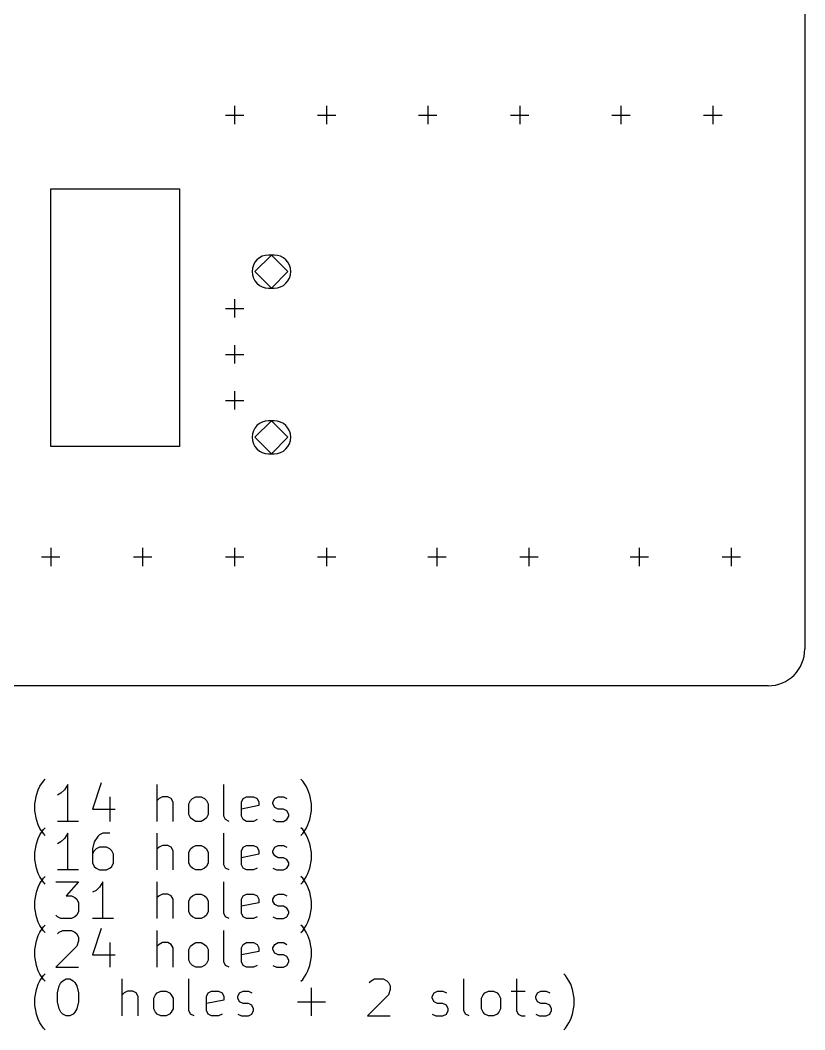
# Model space of a CAD drawing. Extents: x 127 to 206, y -141 to -31.
# Drawn here: x 163.3 to 206, y -140.7 to -85.8 of the extents above; entities that cross this region are included whole.
import ezdxf

# ---------------------------------------------------------------- set-up
doc = ezdxf.new("R2010")
doc.units = 0
doc.layers.add('BLACK', color=7, linetype='CONTINUOUS')

msp = doc.modelspace()

# ---------------------------------------------------------------- linework, layer by layer
at = {"layer": 'BLACK', "linetype": 'CONTINUOUS'}
for p, q in [((206, -33), (206, -120)), ((174.5, -91), (175.5, -91)), ((175, -90.5), (175, -91.5)), ((179.5, -91), (180.5, -91)), ((180, -90.5), (180, -91.5)), ((185, -91), (186, -91)), ((185.5, -90.5), (185.5, -91.5)), ((190, -91), (191, -91)), ((190.5, -90.5), (190.5, -91.5)), ((195.5, -91), (196.5, -91)), ((196, -90.5), (196, -91.5)), ((200.5, -91), (201.5, -91)), ((201, -90.5), (201, -91.5)), ((165, -95), (172, -95)), ((165, -109), (165, -95)), ((172, -95), (172, -109)), ((177, -98.6), (176.1, -99.5)), ((177.15, -98.6), (176.85, -98.6)), ((177.9, -99.5), (177, -98.6)), ((176.1, -99.5), (177, -100.4)), ((177, -100.4), (177.9, -99.5)), ((176.85, -100.4), (177.15, -100.4)), ((175, -101), (175, -102)), ((174.5, -101.5), (175.5, -101.5)), ((175, -103.5), (175, -104.5)), ((174.5, -104), (175.5, -104)), ((175, -106), (175, -107)), ((174.5, -106.5), (175.5, -106.5)), ((177, -107.6), (176.1, -108.5)), ((177.15, -107.6), (176.85, -107.6)), ((177.9, -108.5), (177, -107.6)), ((176.1, -108.5), (177, -109.4)), ((177, -109.4), (177.9, -108.5)), ((172, -109), (165, -109)), ((176.85, -109.4), (177.15, -109.4)), ((165, -114.5), (165, -115.5)), ((170, -114.5), (170, -115.5)), ((175, -114.5), (175, -115.5)), ((180, -114.5), (180, -115.5)), ((186, -114.5), (186, -115.5)), ((191, -114.5), (191, -115.5)), ((197, -114.5), (197, -115.5)), ((202, -114.5), (202, -115.5)), ((164.5, -115), (165.5, -115)), ((169.5, -115), (170.5, -115)), ((174.5, -115), (175.5, -115)), ((179.5, -115), (180.5, -115)), ((185.5, -115), (186.5, -115)), ((190.5, -115), (191.5, -115)), ((196.5, -115), (197.5, -115)), ((201.5, -115), (202.5, -115)), ((204, -122), (131, -122)), ((164.415, -127.46), (164.605, -127.174)), ((164.605, -127.174), (164.701, -127.079)), ((178.701, -127.174), (178.605, -127.079)), ((178.891, -127.46), (178.701, -127.174)), ((164.224, -127.936), (164.32, -127.651)), ((164.32, -127.651), (164.415, -127.46)), ((165.748, -127.651), (165.558, -127.841)), ((165.939, -127.365), (165.748, -127.651)), ((165.939, -129.365), (165.939, -127.365)), ((167.748, -127.27), (167.272, -128.698)), ((170.796, -129.365), (170.796, -127.365)), ((174.415, -129.079), (174.415, -127.365)), ((178.986, -127.651), (178.891, -127.46)), ((179.082, -127.936), (178.986, -127.651)), ((164.129, -128.412), (164.224, -127.936)), ((165.558, -127.841), (165.367, -127.936)), ((168.224, -128.032), (168.224, -129.365)), ((170.891, -128.127), (170.796, -128.222)), ((171.082, -128.032), (170.891, -128.127)), ((171.367, -128.032), (171.082, -128.032)), ((171.558, -128.127), (171.367, -128.032)), ((171.653, -128.317), (171.558, -128.127)), ((171.653, -129.365), (171.653, -128.317)), ((172.51, -128.412), (172.605, -128.222)), ((172.605, -128.222), (172.701, -128.127)), ((172.701, -128.127), (172.891, -128.032)), ((172.891, -128.032), (173.177, -128.032)), ((173.177, -128.032), (173.367, -128.127)), ((173.367, -128.127), (173.463, -128.222)), ((173.463, -128.222), (173.558, -128.412)), ((175.367, -128.317), (175.463, -128.127)), ((175.367, -129.079), (175.367, -128.317)), ((175.463, -128.127), (175.653, -128.032)), ((175.653, -128.032), (176.034, -128.032)), ((176.034, -128.032), (176.224, -128.127)), ((176.224, -128.127), (176.32, -128.317)), ((176.32, -128.317), (176.32, -128.508)), ((177.082, -128.317), (177.177, -128.127)), ((177.082, -128.412), (177.082, -128.317)), ((177.177, -128.127), (177.367, -128.032)), ((177.367, -128.032), (177.653, -128.032)), ((177.653, -128.032), (177.843, -128.127)), ((179.177, -128.412), (179.082, -127.936)), ((164.129, -128.793), (164.129, -128.412)), ((164.224, -129.27), (164.129, -128.793)), ((167.272, -128.698), (168.51, -128.698)), ((172.51, -128.984), (172.51, -128.412)), ((173.558, -128.412), (173.558, -128.984)), ((176.32, -128.508), (175.367, -128.698)), ((177.177, -128.603), (177.082, -128.412)), ((177.367, -128.698), (177.177, -128.603)), ((177.653, -128.698), (177.367, -128.698)), ((177.843, -128.793), (177.653, -128.698)), ((177.939, -128.984), (177.843, -128.793)), ((179.082, -129.27), (179.177, -128.793)), ((179.177, -128.793), (179.177, -128.412)), ((164.32, -129.555), (164.224, -129.27)), ((166.51, -129.365), (165.367, -129.365)), ((172.605, -129.174), (172.51, -128.984)), ((172.701, -129.27), (172.605, -129.174)), ((172.891, -129.365), (172.701, -129.27)), ((173.177, -129.365), (172.891, -129.365)), ((173.367, -129.27), (173.177, -129.365)), ((173.463, -129.174), (173.367, -129.27)), ((173.558, -128.984), (173.463, -129.174)), ((174.51, -129.27), (174.415, -129.079)), ((174.701, -129.365), (174.51, -129.27)), ((175.463, -129.27), (175.367, -129.079)), ((175.653, -129.365), (175.463, -129.27)), ((176.034, -129.365), (175.653, -129.365)), ((176.224, -129.27), (176.034, -129.365)), ((177.082, -129.27), (177.272, -129.365)), ((177.272, -129.365), (177.653, -129.365)), ((177.653, -129.365), (177.843, -129.27)), ((177.843, -129.27), (177.939, -129.079)), ((177.939, -129.079), (177.939, -128.984)), ((178.986, -129.555), (179.082, -129.27)), ((164.415, -129.746), (164.32, -129.555)), ((164.605, -130.032), (164.415, -129.746)), ((164.415, -130.1), (164.605, -129.814)), ((164.605, -129.814), (164.701, -129.719)), ((178.701, -129.814), (178.605, -129.719)), ((178.701, -130.032), (178.891, -129.746)), ((178.891, -130.1), (178.701, -129.814)), ((178.891, -129.746), (178.986, -129.555)), ((164.224, -130.576), (164.32, -130.291)), ((164.32, -130.291), (164.415, -130.1)), ((164.701, -130.127), (164.605, -130.032)), ((165.558, -130.481), (165.367, -130.576)), ((165.748, -130.291), (165.558, -130.481)), ((165.939, -130.005), (165.748, -130.291)), ((165.939, -132.005), (165.939, -130.005)), ((167.367, -130.481), (167.272, -130.862)), ((167.558, -130.195), (167.367, -130.481)), ((167.653, -130.1), (167.558, -130.195)), ((167.843, -130.005), (167.653, -130.1)), ((168.224, -130.005), (167.843, -130.005)), ((170.796, -132.005), (170.796, -130.005)), ((174.415, -131.719), (174.415, -130.005)), ((178.605, -130.127), (178.701, -130.032)), ((178.986, -130.291), (178.891, -130.1)), ((179.082, -130.576), (178.986, -130.291)), ((164.129, -131.052), (164.224, -130.576)), ((164.129, -131.433), (164.129, -131.052)), ((167.272, -130.862), (167.272, -131.624)), ((167.367, -130.957), (167.272, -131.148)), ((167.463, -130.862), (167.367, -130.957)), ((167.653, -130.767), (167.463, -130.862)), ((168.034, -130.767), (167.653, -130.767)), ((168.224, -130.862), (168.034, -130.767)), ((168.32, -130.957), (168.224, -130.862)), ((168.415, -131.148), (168.32, -130.957)), ((170.891, -130.767), (170.796, -130.862)), ((171.082, -130.672), (170.891, -130.767)), ((171.367, -130.672), (171.082, -130.672)), ((171.558, -130.767), (171.367, -130.672)), ((171.653, -130.957), (171.558, -130.767)), ((171.653, -132.005), (171.653, -130.957)), ((172.51, -131.052), (172.605, -130.862)), ((172.51, -131.624), (172.51, -131.052)), ((172.605, -130.862), (172.701, -130.767)), ((172.701, -130.767), (172.891, -130.672)), ((172.891, -130.672), (173.177, -130.672)), ((173.177, -130.672), (173.367, -130.767)), ((173.367, -130.767), (173.463, -130.862)), ((173.463, -130.862), (173.558, -131.052)), ((173.558, -131.052), (173.558, -131.624)), ((175.367, -130.957), (175.463, -130.767)), ((175.367, -131.719), (175.367, -130.957)), ((175.463, -130.767), (175.653, -130.672)), ((175.653, -130.672), (176.034, -130.672)), ((176.034, -130.672), (176.224, -130.767)), ((176.224, -130.767), (176.32, -130.957)), ((176.32, -130.957), (176.32, -131.148)), ((177.082, -130.957), (177.177, -130.767)), ((177.082, -131.052), (177.082, -130.957)), ((177.177, -131.243), (177.082, -131.052)), ((177.177, -130.767), (177.367, -130.672)), ((177.367, -130.672), (177.653, -130.672)), ((177.653, -130.672), (177.843, -130.767)), ((179.177, -131.052), (179.082, -130.576)), ((179.177, -131.433), (179.177, -131.052)), ((164.224, -131.91), (164.129, -131.433)), ((167.272, -131.624), (167.367, -131.814)), ((168.32, -131.814), (168.415, -131.624)), ((168.415, -131.624), (168.415, -131.148)), ((172.605, -131.814), (172.51, -131.624)), ((173.558, -131.624), (173.463, -131.814)), ((176.32, -131.148), (175.367, -131.338)), ((177.367, -131.338), (177.177, -131.243)), ((177.653, -131.338), (177.367, -131.338)), ((177.843, -131.433), (177.653, -131.338)), ((177.939, -131.624), (177.843, -131.433)), ((177.939, -131.719), (177.939, -131.624)), ((179.082, -131.91), (179.177, -131.433)), ((164.32, -132.195), (164.224, -131.91)), ((166.51, -132.005), (165.367, -132.005)), ((167.367, -131.814), (167.463, -131.91)), ((167.463, -131.91), (167.653, -132.005)), ((167.653, -132.005), (168.034, -132.005)), ((168.034, -132.005), (168.224, -131.91)), ((168.224, -131.91), (168.32, -131.814)), ((172.701, -131.91), (172.605, -131.814)), ((172.891, -132.005), (172.701, -131.91)), ((173.177, -132.005), (172.891, -132.005)), ((173.367, -131.91), (173.177, -132.005)), ((173.463, -131.814), (173.367, -131.91)), ((174.51, -131.91), (174.415, -131.719)), ((174.701, -132.005), (174.51, -131.91)), ((175.463, -131.91), (175.367, -131.719)), ((175.653, -132.005), (175.463, -131.91)), ((176.034, -132.005), (175.653, -132.005)), ((176.224, -131.91), (176.034, -132.005)), ((177.082, -131.91), (177.272, -132.005)), ((177.272, -132.005), (177.653, -132.005)), ((177.653, -132.005), (177.843, -131.91)), ((177.843, -131.91), (177.939, -131.719)), ((178.986, -132.195), (179.082, -131.91)), ((164.415, -132.386), (164.32, -132.195)), ((164.605, -132.672), (164.415, -132.386)), ((164.415, -132.74), (164.605, -132.454)), ((164.605, -132.454), (164.701, -132.359)), ((164.701, -132.767), (164.605, -132.672)), ((165.272, -132.645), (166.51, -132.645)), ((166.51, -132.645), (165.843, -133.407)), ((167.843, -132.645), (167.653, -132.931)), ((167.843, -134.645), (167.843, -132.645)), ((170.796, -134.645), (170.796, -132.645)), ((174.415, -134.359), (174.415, -132.645)), ((178.701, -132.454), (178.605, -132.359)), ((178.605, -132.767), (178.701, -132.672)), ((178.701, -132.672), (178.891, -132.386)), ((178.891, -132.74), (178.701, -132.454)), ((178.891, -132.386), (178.986, -132.195)), ((164.129, -133.692), (164.224, -133.216)), ((164.224, -133.216), (164.32, -132.931)), ((164.32, -132.931), (164.415, -132.74)), ((167.463, -133.121), (167.272, -133.216)), ((167.653, -132.931), (167.463, -133.121)), ((178.986, -132.931), (178.891, -132.74)), ((179.082, -133.216), (178.986, -132.931)), ((179.177, -133.692), (179.082, -133.216)), ((164.129, -134.073), (164.129, -133.692)), ((165.843, -133.407), (166.129, -133.407)), ((166.129, -133.407), (166.32, -133.502)), ((166.32, -133.502), (166.415, -133.597)), ((166.415, -133.597), (166.51, -133.788)), ((166.51, -133.788), (166.51, -134.264)), ((170.891, -133.407), (170.796, -133.502)), ((171.082, -133.312), (170.891, -133.407)), ((171.367, -133.312), (171.082, -133.312)), ((171.558, -133.407), (171.367, -133.312)), ((171.653, -133.597), (171.558, -133.407)), ((171.653, -134.645), (171.653, -133.597)), ((172.51, -133.692), (172.605, -133.502)), ((172.51, -134.264), (172.51, -133.692)), ((172.605, -133.502), (172.701, -133.407)), ((172.701, -133.407), (172.891, -133.312)), ((172.891, -133.312), (173.177, -133.312)), ((173.177, -133.312), (173.367, -133.407)), ((173.367, -133.407), (173.463, -133.502)), ((173.463, -133.502), (173.558, -133.692)), ((173.558, -133.692), (173.558, -134.264)), ((175.367, -133.597), (175.463, -133.407)), ((175.367, -134.359), (175.367, -133.597)), ((176.32, -133.788), (175.367, -133.978)), ((175.463, -133.407), (175.653, -133.312)), ((175.653, -133.312), (176.034, -133.312)), ((176.034, -133.312), (176.224, -133.407)), ((176.224, -133.407), (176.32, -133.597)), ((176.32, -133.597), (176.32, -133.788)), ((177.082, -133.597), (177.177, -133.407)), ((177.082, -133.692), (177.082, -133.597)), ((177.177, -133.883), (177.082, -133.692)), ((177.177, -133.407), (177.367, -133.312)), ((177.367, -133.312), (177.653, -133.312)), ((177.653, -133.312), (177.843, -133.407)), ((179.177, -134.073), (179.177, -133.692)), ((164.224, -134.55), (164.129, -134.073)), ((166.51, -134.264), (166.415, -134.454)), ((172.605, -134.454), (172.51, -134.264)), ((173.558, -134.264), (173.463, -134.454)), ((174.51, -134.55), (174.415, -134.359)), ((175.463, -134.55), (175.367, -134.359)), ((177.367, -133.978), (177.177, -133.883)), ((177.653, -133.978), (177.367, -133.978)), ((177.843, -134.073), (177.653, -133.978)), ((177.939, -134.264), (177.843, -134.073)), ((177.843, -134.55), (177.939, -134.359)), ((177.939, -134.359), (177.939, -134.264)), ((179.082, -134.55), (179.177, -134.073)), ((164.32, -134.835), (164.224, -134.55)), ((164.415, -135.026), (164.32, -134.835)), ((165.367, -134.55), (165.272, -134.454)), ((165.558, -134.645), (165.367, -134.55)), ((166.129, -134.645), (165.558, -134.645)), ((166.32, -134.55), (166.129, -134.645)), ((166.415, -134.454), (166.32, -134.55)), ((168.415, -134.645), (167.272, -134.645)), ((172.701, -134.55), (172.605, -134.454)), ((172.891, -134.645), (172.701, -134.55)), ((173.177, -134.645), (172.891, -134.645)), ((173.367, -134.55), (173.177, -134.645)), ((173.463, -134.454), (173.367, -134.55)), ((174.701, -134.645), (174.51, -134.55)), ((175.653, -134.645), (175.463, -134.55)), ((176.034, -134.645), (175.653, -134.645)), ((176.224, -134.55), (176.034, -134.645)), ((177.082, -134.55), (177.272, -134.645)), ((177.272, -134.645), (177.653, -134.645)), ((177.653, -134.645), (177.843, -134.55)), ((178.891, -135.026), (178.986, -134.835)), ((178.986, -134.835), (179.082, -134.55)), ((164.32, -135.571), (164.415, -135.38)), ((164.605, -135.312), (164.415, -135.026)), ((164.415, -135.38), (164.605, -135.094)), ((164.605, -135.094), (164.701, -134.999)), ((164.701, -135.407), (164.605, -135.312)), ((165.367, -135.475), (165.463, -135.38)), ((165.463, -135.38), (165.653, -135.285)), ((165.653, -135.285), (166.129, -135.285)), ((166.129, -135.285), (166.32, -135.38)), ((166.32, -135.38), (166.415, -135.475)), ((167.748, -135.19), (167.272, -136.618)), ((170.796, -137.285), (170.796, -135.285)), ((174.415, -136.999), (174.415, -135.285)), ((178.701, -135.094), (178.605, -134.999)), ((178.605, -135.407), (178.701, -135.312)), ((178.701, -135.312), (178.891, -135.026)), ((178.891, -135.38), (178.701, -135.094)), ((178.986, -135.571), (178.891, -135.38)), ((164.129, -136.332), (164.224, -135.856)), ((164.224, -135.856), (164.32, -135.571)), ((166.415, -135.475), (166.51, -135.666)), ((166.51, -135.856), (166.415, -136.142)), ((166.51, -135.666), (166.51, -135.856)), ((168.224, -135.952), (168.224, -137.285)), ((171.082, -135.952), (170.891, -136.047)), ((171.367, -135.952), (171.082, -135.952)), ((171.558, -136.047), (171.367, -135.952)), ((172.701, -136.047), (172.891, -135.952)), ((172.891, -135.952), (173.177, -135.952)), ((173.177, -135.952), (173.367, -136.047)), ((175.463, -136.047), (175.653, -135.952)), ((175.653, -135.952), (176.034, -135.952)), ((176.034, -135.952), (176.224, -136.047)), ((177.177, -136.047), (177.367, -135.952)), ((177.367, -135.952), (177.653, -135.952)), ((177.653, -135.952), (177.843, -136.047)), ((179.082, -135.856), (178.986, -135.571)), ((179.177, -136.332), (179.082, -135.856)), ((164.129, -136.713), (164.129, -136.332)), ((166.415, -136.142), (165.272, -137.285)), ((170.891, -136.047), (170.796, -136.142)), ((171.653, -136.237), (171.558, -136.047)), ((171.653, -137.285), (171.653, -136.237)), ((172.51, -136.332), (172.605, -136.142)), ((172.51, -136.904), (172.51, -136.332)), ((172.605, -136.142), (172.701, -136.047)), ((173.367, -136.047), (173.463, -136.142)), ((173.463, -136.142), (173.558, -136.332)), ((173.558, -136.332), (173.558, -136.904)), ((175.367, -136.237), (175.463, -136.047)), ((175.367, -136.999), (175.367, -136.237)), ((176.32, -136.428), (175.367, -136.618)), ((176.224, -136.047), (176.32, -136.237)), ((176.32, -136.237), (176.32, -136.428)), ((177.082, -136.237), (177.177, -136.047)), ((177.082, -136.332), (177.082, -136.237)), ((177.177, -136.523), (177.082, -136.332)), ((177.367, -136.618), (177.177, -136.523)), ((179.177, -136.713), (179.177, -136.332)), ((164.224, -137.19), (164.129, -136.713)), ((167.272, -136.618), (168.51, -136.618)), ((172.605, -137.094), (172.51, -136.904)), ((172.701, -137.19), (172.605, -137.094)), ((173.463, -137.094), (173.367, -137.19)), ((173.558, -136.904), (173.463, -137.094)), ((174.51, -137.19), (174.415, -136.999)), ((175.463, -137.19), (175.367, -136.999)), ((177.653, -136.618), (177.367, -136.618)), ((177.843, -136.713), (177.653, -136.618)), ((177.939, -136.904), (177.843, -136.713)), ((177.843, -137.19), (177.939, -136.999)), ((177.939, -136.999), (177.939, -136.904)), ((179.082, -137.19), (179.177, -136.713)), ((164.32, -137.475), (164.224, -137.19)), ((164.415, -137.666), (164.32, -137.475)), ((164.605, -137.734), (164.701, -137.639)), ((165.272, -137.285), (166.51, -137.285)), ((172.891, -137.285), (172.701, -137.19)), ((173.177, -137.285), (172.891, -137.285)), ((173.367, -137.19), (173.177, -137.285)), ((174.701, -137.285), (174.51, -137.19)), ((175.653, -137.285), (175.463, -137.19)), ((176.034, -137.285), (175.653, -137.285)), ((176.224, -137.19), (176.034, -137.285)), ((177.082, -137.19), (177.272, -137.285)), ((177.272, -137.285), (177.653, -137.285)), ((177.653, -137.285), (177.843, -137.19)), ((178.891, -137.666), (178.986, -137.475)), ((178.986, -137.475), (179.082, -137.19)), ((192.986, -137.734), (192.891, -137.639)), ((164.32, -138.211), (164.415, -138.02)), ((164.605, -137.952), (164.415, -137.666)), ((164.415, -138.02), (164.605, -137.734)), ((164.701, -138.047), (164.605, -137.952)), ((165.463, -138.306), (165.558, -138.115)), ((165.558, -138.115), (165.653, -138.02)), ((165.653, -138.02), (165.843, -137.925)), ((165.843, -137.925), (166.034, -137.925)), ((166.034, -137.925), (166.224, -138.02)), ((166.224, -138.02), (166.32, -138.115)), ((166.32, -138.115), (166.415, -138.306)), ((168.891, -139.925), (168.891, -137.925)), ((172.51, -139.639), (172.51, -137.925)), ((178.605, -138.047), (178.701, -137.952)), ((178.701, -137.952), (178.891, -137.666)), ((182.32, -138.115), (182.415, -138.02)), ((182.415, -138.02), (182.605, -137.925)), ((182.605, -137.925), (183.082, -137.925)), ((183.082, -137.925), (183.272, -138.02)), ((183.272, -138.02), (183.367, -138.115)), ((183.367, -138.115), (183.463, -138.306)), ((187.463, -139.639), (187.463, -137.925)), ((190.32, -137.925), (190.32, -139.639)), ((193.177, -138.02), (192.986, -137.734)), ((193.272, -138.211), (193.177, -138.02)), ((164.129, -138.972), (164.224, -138.496)), ((164.224, -138.496), (164.32, -138.211)), ((165.367, -138.687), (165.463, -138.306)), ((165.367, -139.163), (165.367, -138.687)), ((166.415, -138.306), (166.51, -138.687)), ((166.51, -138.687), (166.51, -139.163)), ((168.986, -138.687), (168.891, -138.782)), ((169.177, -138.592), (168.986, -138.687)), ((169.463, -138.592), (169.177, -138.592)), ((169.653, -138.687), (169.463, -138.592)), ((169.748, -138.877), (169.653, -138.687)), ((170.701, -138.782), (170.796, -138.687)), ((170.796, -138.687), (170.986, -138.592)), ((170.986, -138.592), (171.272, -138.592)), ((171.272, -138.592), (171.463, -138.687)), ((171.463, -138.687), (171.558, -138.782)), ((173.463, -138.877), (173.558, -138.687)), ((173.558, -138.687), (173.748, -138.592)), ((173.748, -138.592), (174.129, -138.592)), ((174.129, -138.592), (174.32, -138.687)), ((174.32, -138.687), (174.415, -138.877)), ((175.177, -138.877), (175.272, -138.687)), ((175.272, -138.687), (175.463, -138.592)), ((175.463, -138.592), (175.748, -138.592)), ((175.748, -138.592), (175.939, -138.687)), ((179.177, -139.925), (179.177, -138.401)), ((183.463, -138.496), (183.367, -138.782)), ((183.463, -138.306), (183.463, -138.496)), ((185.748, -138.877), (185.843, -138.687)), ((185.843, -138.687), (186.034, -138.592)), ((186.034, -138.592), (186.32, -138.592)), ((186.32, -138.592), (186.51, -138.687)), ((188.51, -138.782), (188.605, -138.687)), ((188.605, -138.687), (188.796, -138.592)), ((188.796, -138.592), (189.082, -138.592)), ((189.082, -138.592), (189.272, -138.687)), ((189.272, -138.687), (189.367, -138.782)), ((190.034, -138.592), (190.796, -138.592)), ((191.367, -138.877), (191.463, -138.687)), ((191.463, -138.687), (191.653, -138.592)), ((191.653, -138.592), (191.939, -138.592)), ((191.939, -138.592), (192.129, -138.687)), ((193.367, -138.496), (193.272, -138.211)), ((193.463, -138.972), (193.367, -138.496)), ((164.129, -139.353), (164.129, -138.972)), ((165.463, -139.544), (165.367, -139.163)), ((166.51, -139.163), (166.415, -139.544)), ((169.748, -139.925), (169.748, -138.877)), ((170.605, -138.972), (170.701, -138.782)), ((170.605, -139.544), (170.605, -138.972)), ((171.558, -138.782), (171.653, -138.972)), ((171.653, -138.972), (171.653, -139.544)), ((173.463, -139.639), (173.463, -138.877)), ((174.415, -139.068), (173.463, -139.258)), ((174.415, -138.877), (174.415, -139.068)), ((175.177, -138.972), (175.177, -138.877)), ((175.272, -139.163), (175.177, -138.972)), ((175.463, -139.258), (175.272, -139.163)), ((175.748, -139.258), (175.463, -139.258)), ((175.939, -139.353), (175.748, -139.258)), ((178.415, -139.163), (179.939, -139.163)), ((183.367, -138.782), (182.224, -139.925)), ((185.748, -138.972), (185.748, -138.877)), ((185.843, -139.163), (185.748, -138.972)), ((186.034, -139.258), (185.843, -139.163)), ((186.32, -139.258), (186.034, -139.258)), ((186.51, -139.353), (186.32, -139.258)), ((188.415, -138.972), (188.51, -138.782)), ((188.415, -139.544), (188.415, -138.972)), ((189.367, -138.782), (189.463, -138.972)), ((189.463, -138.972), (189.463, -139.544)), ((191.367, -138.972), (191.367, -138.877)), ((191.463, -139.163), (191.367, -138.972)), ((191.653, -139.258), (191.463, -139.163)), ((191.939, -139.258), (191.653, -139.258)), ((192.129, -139.353), (191.939, -139.258)), ((193.463, -139.353), (193.463, -138.972)), ((164.224, -139.83), (164.129, -139.353)), ((164.32, -140.115), (164.224, -139.83)), ((165.558, -139.734), (165.463, -139.544)), ((165.653, -139.83), (165.558, -139.734)), ((165.843, -139.925), (165.653, -139.83)), ((166.224, -139.83), (166.034, -139.925)), ((166.32, -139.734), (166.224, -139.83)), ((166.415, -139.544), (166.32, -139.734)), ((170.701, -139.734), (170.605, -139.544)), ((170.796, -139.83), (170.701, -139.734)), ((170.986, -139.925), (170.796, -139.83)), ((171.463, -139.83), (171.272, -139.925)), ((171.558, -139.734), (171.463, -139.83)), ((171.653, -139.544), (171.558, -139.734)), ((172.605, -139.83), (172.51, -139.639)), ((172.796, -139.925), (172.605, -139.83)), ((173.558, -139.83), (173.463, -139.639)), ((173.748, -139.925), (173.558, -139.83)), ((174.32, -139.83), (174.129, -139.925)), ((175.177, -139.83), (175.367, -139.925)), ((175.748, -139.925), (175.939, -139.83)), ((176.034, -139.544), (175.939, -139.353)), ((175.939, -139.83), (176.034, -139.639)), ((176.034, -139.639), (176.034, -139.544)), ((185.748, -139.83), (185.939, -139.925)), ((186.32, -139.925), (186.51, -139.83)), ((186.605, -139.544), (186.51, -139.353)), ((186.51, -139.83), (186.605, -139.639)), ((186.605, -139.639), (186.605, -139.544)), ((187.558, -139.83), (187.463, -139.639)), ((187.748, -139.925), (187.558, -139.83)), ((188.51, -139.734), (188.415, -139.544)), ((188.605, -139.83), (188.51, -139.734)), ((188.796, -139.925), (188.605, -139.83)), ((189.272, -139.83), (189.082, -139.925)), ((189.367, -139.734), (189.272, -139.83)), ((189.463, -139.544), (189.367, -139.734)), ((190.32, -139.639), (190.415, -139.83)), ((190.415, -139.83), (190.605, -139.925)), ((191.367, -139.83), (191.558, -139.925)), ((191.939, -139.925), (192.129, -139.83)), ((192.224, -139.544), (192.129, -139.353)), ((192.129, -139.83), (192.224, -139.639)), ((192.224, -139.639), (192.224, -139.544)), ((193.272, -140.115), (193.367, -139.83)), ((193.367, -139.83), (193.463, -139.353)), ((164.415, -140.306), (164.32, -140.115)), ((164.605, -140.592), (164.415, -140.306)), ((166.034, -139.925), (165.843, -139.925)), ((171.272, -139.925), (170.986, -139.925)), ((174.129, -139.925), (173.748, -139.925)), ((175.367, -139.925), (175.748, -139.925)), ((182.224, -139.925), (183.463, -139.925)), ((185.939, -139.925), (186.32, -139.925)), ((189.082, -139.925), (188.796, -139.925)), ((190.605, -139.925), (190.796, -139.925)), ((191.558, -139.925), (191.939, -139.925)), ((192.986, -140.592), (193.177, -140.306)), ((193.177, -140.306), (193.272, -140.115)), ((164.701, -140.687), (164.605, -140.592)), ((192.891, -140.687), (192.986, -140.592))]:
    msp.add_line(p, q, dxfattribs=at)
at = {"layer": 'BLACK'}
for centre, radius, start, end in [((176.85, -99.5), 0.9, 450, 630), ((177.15, -99.5), 0.9, 270, 450), ((176.85, -108.5), 0.9, 450, 630), ((177.15, -108.5), 0.9, 270, 450), ((204, -120), 2, -90, 0)]:
    msp.add_arc(centre, radius, start, end, dxfattribs=at)

doc.saveas('drawing.dxf')
